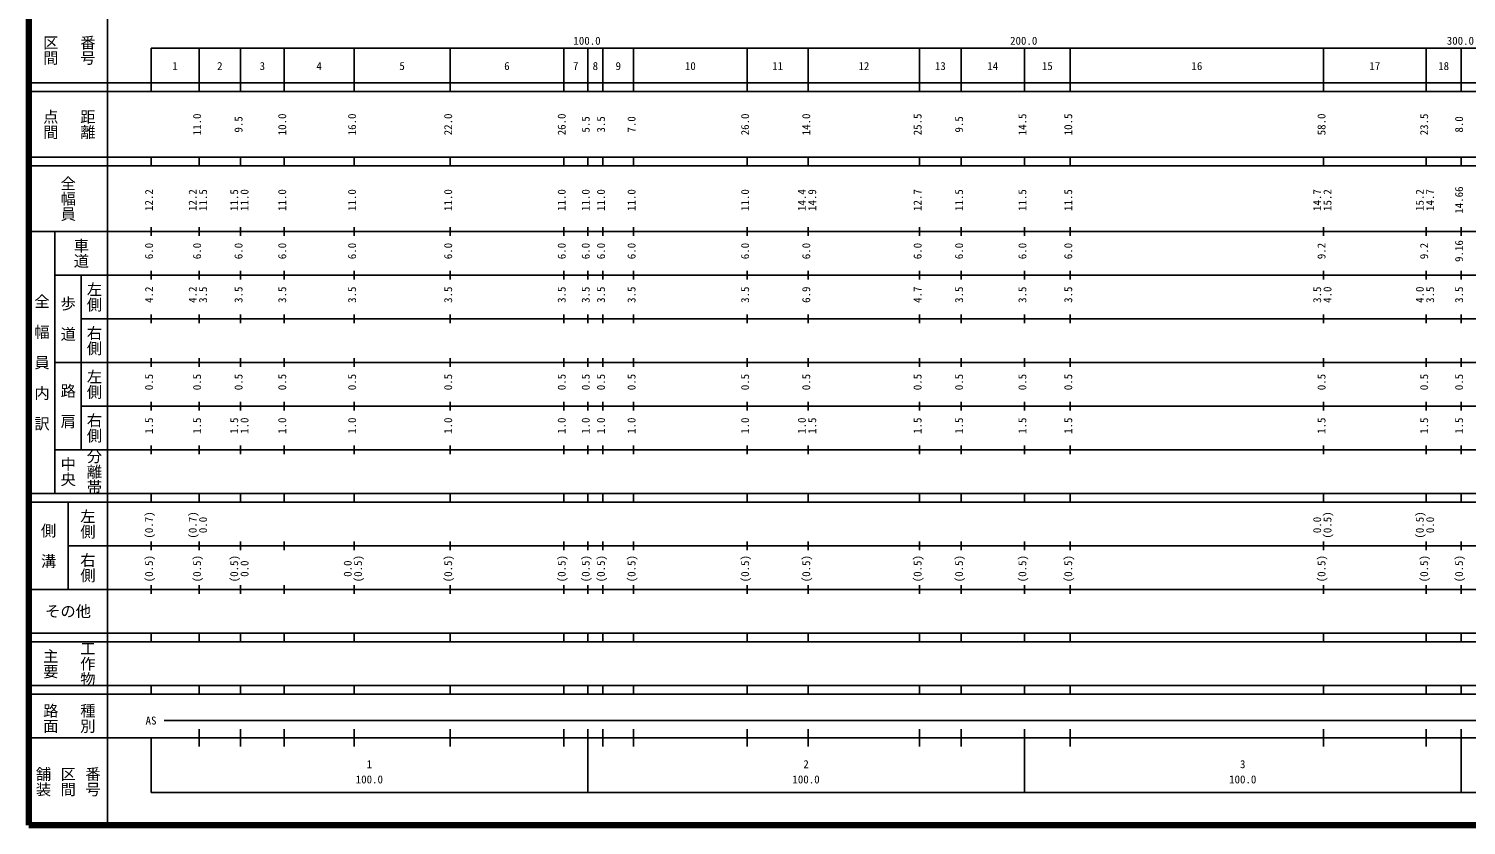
# Model space of a CAD drawing. Units: millimetres on the paper, enlarged 1000 times. Extents: x 40000 to 680000, y 20000 to 380000.
# Drawn here: x 40000 to 369186, y 20000 to 202409 of the extents above; entities that cross this region are included whole.
import ezdxf
from ezdxf.enums import TextEntityAlignment as Align

# ---------------------------------------------------------------- set-up
doc = ezdxf.new("R2010")
doc.units = ezdxf.units.MM
doc.header["$LTSCALE"] = 1000
doc.layers.add('M-TTL', color=2, linetype='Continuous', lineweight=140)
doc.layers.add('M-TTL-BAND', color=7, linetype='Continuous', lineweight=25)
doc.styles.add('@ＭＳ ゴシック', font='')
doc.styles.add('ＭＳ ゴシック', font='')
doc.styles.get('@ＭＳ ゴシック').set_extended_font_data('@MS Gothic')
doc.styles.get('ＭＳ ゴシック').set_extended_font_data('MS Gothic')

msp = doc.modelspace()

# ---------------------------------------------------------------- linework, layer by layer
at = {"layer": 'M-TTL'}
for p, q in [((40000, 380000), (40000, 20000)), ((40000, 20000), (680000, 20000))]:
    msp.add_line(p, q, dxfattribs=at)
at = {"layer": 'M-TTL-BAND'}
for p, q in [((58000, 370000), (58000, 20000)), ((68000, 198000), (579000, 198000)), ((68000, 198000), (68000, 188000)), ((79000, 188000), (79000, 198000)), ((88500, 188000), (88500, 198000)), ((98500, 188000), (98500, 198000)), ((114500, 188000), (114500, 198000)), ((136500, 188000), (136500, 198000)), ((162500, 188000), (162500, 198000)), ((168000, 188000), (168000, 198000)), ((171500, 188000), (171500, 198000)), ((178500, 188000), (178500, 198000)), ((204500, 188000), (204500, 198000)), ((218500, 188000), (218500, 198000)), ((244000, 188000), (244000, 198000)), ((253500, 188000), (253500, 198000)), ((268000, 188000), (268000, 198000)), ((278500, 188000), (278500, 198000)), ((336500, 188000), (336500, 198000)), ((360000, 188000), (360000, 198000)), ((368000, 188000), (368000, 198000)), ((40000, 190000), (579000, 190000)), ((40000, 188000), (579000, 188000)), ((40000, 173000), (579000, 173000)), ((68000, 171000), (68000, 173000)), ((79000, 171000), (79000, 173000)), ((88500, 171000), (88500, 173000)), ((98500, 171000), (98500, 173000)), ((114500, 171000), (114500, 173000)), ((136500, 171000), (136500, 173000)), ((162500, 171000), (162500, 173000)), ((168000, 171000), (168000, 173000)), ((171500, 171000), (171500, 173000)), ((178500, 171000), (178500, 173000)), ((204500, 171000), (204500, 173000)), ((218500, 171000), (218500, 173000)), ((244000, 171000), (244000, 173000)), ((253500, 171000), (253500, 173000)), ((268000, 171000), (268000, 173000)), ((278500, 171000), (278500, 173000)), ((336500, 171000), (336500, 173000)), ((360000, 171000), (360000, 173000)), ((368000, 171000), (368000, 173000)), ((40000, 171000), (579000, 171000)), ((40000, 156000), (579000, 156000)), ((46000, 96000), (46000, 156000)), ((68000, 155000), (68000, 157000)), ((79000, 155000), (79000, 157000)), ((88500, 155000), (88500, 157000)), ((98500, 155000), (98500, 157000)), ((114500, 155000), (114500, 157000)), ((136500, 155000), (136500, 157000)), ((162500, 155000), (162500, 157000)), ((168000, 155000), (168000, 157000)), ((171500, 155000), (171500, 157000)), ((178500, 155000), (178500, 157000)), ((204500, 155000), (204500, 157000)), ((218500, 155000), (218500, 157000)), ((244000, 155000), (244000, 157000)), ((253500, 155000), (253500, 157000)), ((268000, 155000), (268000, 157000)), ((278500, 155000), (278500, 157000)), ((336500, 155000), (336500, 157000)), ((360000, 155000), (360000, 157000)), ((368000, 155000), (368000, 157000)), ((46000, 146000), (579000, 146000)), ((52000, 146000), (52000, 106000)), ((68000, 145000), (68000, 147000)), ((79000, 145000), (79000, 147000)), ((88500, 145000), (88500, 147000)), ((98500, 145000), (98500, 147000)), ((114500, 145000), (114500, 147000)), ((136500, 145000), (136500, 147000)), ((162500, 145000), (162500, 147000)), ((168000, 145000), (168000, 147000)), ((171500, 145000), (171500, 147000)), ((178500, 145000), (178500, 147000)), ((204500, 145000), (204500, 147000)), ((218500, 145000), (218500, 147000)), ((244000, 145000), (244000, 147000)), ((253500, 145000), (253500, 147000)), ((268000, 145000), (268000, 147000)), ((278500, 145000), (278500, 147000)), ((336500, 145000), (336500, 147000)), ((360000, 145000), (360000, 147000)), ((368000, 145000), (368000, 147000)), ((52000, 136000), (579000, 136000)), ((68000, 135000), (68000, 137000)), ((79000, 135000), (79000, 137000)), ((88500, 135000), (88500, 137000)), ((98500, 135000), (98500, 137000)), ((114500, 135000), (114500, 137000)), ((136500, 135000), (136500, 137000)), ((162500, 135000), (162500, 137000)), ((168000, 135000), (168000, 137000)), ((171500, 135000), (171500, 137000)), ((178500, 135000), (178500, 137000)), ((204500, 135000), (204500, 137000)), ((218500, 135000), (218500, 137000)), ((244000, 135000), (244000, 137000)), ((253500, 135000), (253500, 137000)), ((268000, 135000), (268000, 137000)), ((278500, 135000), (278500, 137000)), ((336500, 135000), (336500, 137000)), ((360000, 135000), (360000, 137000)), ((368000, 135000), (368000, 137000)), ((46000, 126000), (579000, 126000)), ((68000, 125000), (68000, 127000)), ((79000, 125000), (79000, 127000)), ((88500, 125000), (88500, 127000)), ((98500, 125000), (98500, 127000)), ((114500, 125000), (114500, 127000)), ((136500, 125000), (136500, 127000)), ((162500, 125000), (162500, 127000)), ((168000, 125000), (168000, 127000)), ((171500, 125000), (171500, 127000)), ((178500, 125000), (178500, 127000)), ((204500, 125000), (204500, 127000)), ((218500, 125000), (218500, 127000)), ((244000, 125000), (244000, 127000)), ((253500, 125000), (253500, 127000)), ((268000, 125000), (268000, 127000)), ((278500, 125000), (278500, 127000)), ((336500, 125000), (336500, 127000)), ((360000, 125000), (360000, 127000)), ((368000, 125000), (368000, 127000)), ((52000, 116000), (579000, 116000)), ((68000, 115000), (68000, 117000)), ((79000, 115000), (79000, 117000)), ((88500, 115000), (88500, 117000)), ((98500, 115000), (98500, 117000)), ((114500, 115000), (114500, 117000)), ((136500, 115000), (136500, 117000)), ((162500, 115000), (162500, 117000)), ((168000, 115000), (168000, 117000)), ((171500, 115000), (171500, 117000)), ((178500, 115000), (178500, 117000)), ((204500, 115000), (204500, 117000)), ((218500, 115000), (218500, 117000)), ((244000, 115000), (244000, 117000)), ((253500, 115000), (253500, 117000)), ((268000, 115000), (268000, 117000)), ((278500, 115000), (278500, 117000)), ((336500, 115000), (336500, 117000)), ((360000, 115000), (360000, 117000)), ((368000, 115000), (368000, 117000)), ((46000, 106000), (579000, 106000)), ((68000, 105000), (68000, 107000)), ((79000, 105000), (79000, 107000)), ((88500, 105000), (88500, 107000)), ((98500, 105000), (98500, 107000)), ((114500, 105000), (114500, 107000)), ((136500, 105000), (136500, 107000)), ((162500, 105000), (162500, 107000)), ((168000, 105000), (168000, 107000)), ((171500, 105000), (171500, 107000)), ((178500, 105000), (178500, 107000)), ((204500, 105000), (204500, 107000)), ((218500, 105000), (218500, 107000)), ((244000, 105000), (244000, 107000)), ((253500, 105000), (253500, 107000)), ((268000, 105000), (268000, 107000)), ((278500, 105000), (278500, 107000)), ((336500, 105000), (336500, 107000)), ((360000, 105000), (360000, 107000)), ((368000, 105000), (368000, 107000)), ((40000, 96000), (579000, 96000)), ((68000, 94000), (68000, 96000)), ((79000, 94000), (79000, 96000)), ((88500, 94000), (88500, 96000)), ((98500, 94000), (98500, 96000)), ((114500, 94000), (114500, 96000)), ((136500, 94000), (136500, 96000)), ((162500, 94000), (162500, 96000)), ((168000, 94000), (168000, 96000)), ((171500, 94000), (171500, 96000)), ((178500, 94000), (178500, 96000)), ((204500, 94000), (204500, 96000)), ((218500, 94000), (218500, 96000)), ((244000, 94000), (244000, 96000)), ((253500, 94000), (253500, 96000)), ((268000, 94000), (268000, 96000)), ((278500, 94000), (278500, 96000)), ((336500, 94000), (336500, 96000)), ((360000, 94000), (360000, 96000)), ((368000, 94000), (368000, 96000)), ((40000, 94000), (579000, 94000)), ((49000, 94000), (49000, 74000)), ((49000, 84000), (579000, 84000)), ((68000, 83000), (68000, 85000)), ((79000, 83000), (79000, 85000)), ((88500, 83000), (88500, 85000)), ((98500, 83000), (98500, 85000)), ((114500, 83000), (114500, 85000)), ((136500, 83000), (136500, 85000)), ((162500, 83000), (162500, 85000)), ((168000, 83000), (168000, 85000)), ((171500, 83000), (171500, 85000)), ((178500, 83000), (178500, 85000)), ((204500, 83000), (204500, 85000)), ((218500, 83000), (218500, 85000)), ((244000, 83000), (244000, 85000)), ((253500, 83000), (253500, 85000)), ((268000, 83000), (268000, 85000)), ((278500, 83000), (278500, 85000)), ((336500, 83000), (336500, 85000)), ((360000, 83000), (360000, 85000)), ((368000, 83000), (368000, 85000)), ((40000, 74000), (579000, 74000)), ((68000, 73000), (68000, 75000)), ((79000, 73000), (79000, 75000)), ((88500, 73000), (88500, 75000)), ((98500, 73000), (98500, 75000)), ((114500, 73000), (114500, 75000)), ((136500, 73000), (136500, 75000)), ((162500, 73000), (162500, 75000)), ((168000, 73000), (168000, 75000)), ((171500, 73000), (171500, 75000)), ((178500, 73000), (178500, 75000)), ((204500, 73000), (204500, 75000)), ((218500, 73000), (218500, 75000)), ((244000, 73000), (244000, 75000)), ((253500, 73000), (253500, 75000)), ((268000, 73000), (268000, 75000)), ((278500, 73000), (278500, 75000)), ((336500, 73000), (336500, 75000)), ((360000, 73000), (360000, 75000)), ((368000, 73000), (368000, 75000)), ((40000, 64000), (579000, 64000)), ((68000, 62000), (68000, 64000)), ((79000, 62000), (79000, 64000)), ((88500, 62000), (88500, 64000)), ((98500, 62000), (98500, 64000)), ((114500, 62000), (114500, 64000)), ((136500, 62000), (136500, 64000)), ((162500, 62000), (162500, 64000)), ((168000, 62000), (168000, 64000)), ((171500, 62000), (171500, 64000)), ((178500, 62000), (178500, 64000)), ((204500, 62000), (204500, 64000)), ((218500, 62000), (218500, 64000)), ((244000, 62000), (244000, 64000)), ((253500, 62000), (253500, 64000)), ((268000, 62000), (268000, 64000)), ((278500, 62000), (278500, 64000)), ((336500, 62000), (336500, 64000)), ((360000, 62000), (360000, 64000)), ((368000, 62000), (368000, 64000)), ((40000, 62000), (579000, 62000)), ((40000, 52000), (579000, 52000)), ((40000, 50000), (579000, 50000)), ((68000, 50000), (68000, 52000)), ((79000, 50000), (79000, 52000)), ((88500, 50000), (88500, 52000)), ((98500, 50000), (98500, 52000)), ((114500, 50000), (114500, 52000)), ((136500, 50000), (136500, 52000)), ((162500, 50000), (162500, 52000)), ((168000, 50000), (168000, 52000)), ((171500, 50000), (171500, 52000)), ((178500, 50000), (178500, 52000)), ((204500, 50000), (204500, 52000)), ((218500, 50000), (218500, 52000)), ((244000, 50000), (244000, 52000)), ((253500, 50000), (253500, 52000)), ((268000, 50000), (268000, 52000)), ((278500, 50000), (278500, 52000)), ((336500, 50000), (336500, 52000)), ((360000, 50000), (360000, 52000)), ((368000, 50000), (368000, 52000)), ((71000, 44000), (565000, 44000)), ((40000, 40000), (579000, 40000)), ((68000, 40000), (68000, 27500)), ((79000, 38000), (79000, 42000)), ((88500, 38000), (88500, 42000)), ((98500, 38000), (98500, 42000)), ((114500, 38000), (114500, 42000)), ((136500, 38000), (136500, 42000)), ((162500, 38000), (162500, 42000)), ((168000, 27500), (168000, 42000)), ((171500, 38000), (171500, 42000)), ((178500, 38000), (178500, 42000)), ((204500, 38000), (204500, 42000)), ((218500, 38000), (218500, 42000)), ((244000, 38000), (244000, 42000)), ((253500, 38000), (253500, 42000)), ((268000, 27500), (268000, 42000)), ((278500, 38000), (278500, 42000)), ((336500, 38000), (336500, 42000)), ((360000, 38000), (360000, 42000)), ((368000, 27500), (368000, 42000)), ((68000, 27500), (579000, 27500))]:
    msp.add_line(p, q, dxfattribs=at)

# ---------------------------------------------------------------- texts
at = {"layer": 'M-TTL-BAND', "style": '@ＭＳ ゴシック'}
for s, p in [('番号', (53500, 197500)), ('区間', (45000, 197500)), ('点間', (45000, 180500)), ('距離', (53500, 180500)), ('全幅員', (49000, 163500)), ('車道', (52000, 151000)), ('全\u3000幅\u3000員\u3000内\u3000訳', (43000, 126000)), ('左側', (55000, 141000)), ('歩\u3000道', (49000, 136000)), ('右側', (55000, 131000)), ('左側', (55000, 121000)), ('路\u3000肩', (49000, 116000)), ('右側', (55000, 111000)), ('分離帯', (55000, 101000)), ('中央', (49000, 101000)), ('左側', (53500, 89000)), ('側\u3000溝', (44500, 84000)), ('右側', (53500, 79000)), ('主要', (45000, 57000)), ('工作物', (53500, 57000)), ('路面', (45000, 44500)), ('種別', (53500, 44500)), ('舗装', (43333, 30000)), ('区間', (49000, 30000)), ('番号', (54667, 30000))]:
    msp.add_text(s, height=2566, rotation=270, dxfattribs=at).set_placement(p, align=Align.MIDDLE_CENTER)
at = {"layer": 'M-TTL-BAND', "style": 'ＭＳ ゴシック'}
for s, p in [('100.0', (167844, 198195)), ('200.0', (267844, 198195)), ('300.0', (367844, 198195)), ('1', (73500, 192405)), ('2', (83750, 192405)), ('3', (93500, 192405)), ('4', (106500, 192405)), ('5', (125500, 192405)), ('6', (149500, 192405)), ('7', (165250, 192405)), ('8', (169750, 192405)), ('9', (175000, 192405)), ('10', (191500, 192405)), ('11', (211500, 192405)), ('12', (231250, 192405)), ('13', (248750, 192405)), ('14', (260750, 192405)), ('15', (273250, 192405)), ('16', (307500, 192405)), ('17', (348250, 192405)), ('18', (364000, 192405)), ('AS', (68000, 42500)), ('1', (118000, 32523)), ('2', (218000, 32523)), ('3', (318000, 32523)), ('100.0', (118000, 29033)), ('100.0', (218000, 29033)), ('100.0', (318000, 29033))]:
    msp.add_text(s, height=1833, dxfattribs=at).set_placement(p, align=Align.BOTTOM_CENTER)
for s, p in [('11.0', (80000, 180500)), ('9.5', (89500, 180500)), ('10.0', (99500, 180500)), ('16.0', (115500, 180500)), ('22.0', (137500, 180500)), ('26.0', (163500, 180500)), ('5.5', (169000, 180500)), ('3.5', (172500, 180500)), ('7.0', (179500, 180500)), ('26.0', (205500, 180500)), ('14.0', (219500, 180500)), ('25.5', (245000, 180500)), ('9.5', (254500, 180500)), ('14.5', (269000, 180500)), ('10.5', (279500, 180500)), ('58.0', (337500, 180500)), ('23.5', (361000, 180500)), ('8.0', (369000, 180500)), ('12.2', (69000, 163174)), ('12.2', (79000, 163174)), ('11.5', (81370, 163174)), ('11.5', (88500, 163174)), ('11.0', (90870, 163174)), ('11.0', (99500, 163174)), ('11.0', (115500, 163174)), ('11.0', (137500, 163174)), ('11.0', (163500, 163174)), ('11.0', (169000, 163174)), ('11.0', (172500, 163174)), ('11.0', (179500, 163174)), ('11.0', (205500, 163174)), ('14.4', (218500, 163174)), ('14.9', (220870, 163174)), ('12.7', (245000, 163174)), ('11.5', (254500, 163174)), ('11.5', (269000, 163174)), ('11.5', (279500, 163174)), ('14.7', (336500, 163174)), ('15.2', (338870, 163174)), ('15.2', (360000, 163174)), ('14.7', (362370, 163174)), ('14.66', (369000, 163174)), ('6.0', (69000, 151500)), ('6.0', (80000, 151500)), ('6.0', (89500, 151500)), ('6.0', (99500, 151500)), ('6.0', (115500, 151500)), ('6.0', (137500, 151500)), ('6.0', (163500, 151500)), ('6.0', (169000, 151500)), ('6.0', (172500, 151500)), ('6.0', (179500, 151500)), ('6.0', (205500, 151500)), ('6.0', (219500, 151500)), ('6.0', (245000, 151500)), ('6.0', (254500, 151500)), ('6.0', (269000, 151500)), ('6.0', (279500, 151500)), ('9.2', (337500, 151500)), ('9.2', (361000, 151500)), ('9.16', (369000, 151500)), ('4.2', (69000, 141500)), ('4.2', (79000, 141500)), ('3.5', (81370, 141500)), ('3.5', (89500, 141500)), ('3.5', (99500, 141500)), ('3.5', (115500, 141500)), ('3.5', (137500, 141500)), ('3.5', (163500, 141500)), ('3.5', (169000, 141500)), ('3.5', (172500, 141500)), ('3.5', (179500, 141500)), ('3.5', (205500, 141500)), ('6.9', (219500, 141500)), ('4.7', (245000, 141500)), ('3.5', (254500, 141500)), ('3.5', (269000, 141500)), ('3.5', (279500, 141500)), ('3.5', (336500, 141500)), ('4.0', (338870, 141500)), ('4.0', (360000, 141500)), ('3.5', (362370, 141500)), ('3.5', (369000, 141500)), ('0.5', (69000, 121500)), ('0.5', (80000, 121500)), ('0.5', (89500, 121500)), ('0.5', (99500, 121500)), ('0.5', (115500, 121500)), ('0.5', (137500, 121500)), ('0.5', (163500, 121500)), ('0.5', (169000, 121500)), ('0.5', (172500, 121500)), ('0.5', (179500, 121500)), ('0.5', (205500, 121500)), ('0.5', (219500, 121500)), ('0.5', (245000, 121500)), ('0.5', (254500, 121500)), ('0.5', (269000, 121500)), ('0.5', (279500, 121500)), ('0.5', (337500, 121500)), ('0.5', (361000, 121500)), ('0.5', (369000, 121500)), ('1.5', (69000, 111500)), ('1.5', (80000, 111500)), ('1.5', (88500, 111500)), ('1.0', (90870, 111500)), ('1.0', (99500, 111500)), ('1.0', (115500, 111500)), ('1.0', (137500, 111500)), ('1.0', (163500, 111500)), ('1.0', (169000, 111500)), ('1.0', (172500, 111500)), ('1.0', (179500, 111500)), ('1.0', (205500, 111500)), ('1.0', (218500, 111500)), ('1.5', (220870, 111500)), ('1.5', (245000, 111500)), ('1.5', (254500, 111500)), ('1.5', (269000, 111500)), ('1.5', (279500, 111500)), ('1.5', (337500, 111500)), ('1.5', (361000, 111500)), ('1.5', (369000, 111500)), ('(0.7)', (69000, 88764)), ('(0.7)', (79000, 88764)), ('0.0', (81370, 88764)), ('0.0', (336500, 88764)), ('(0.5)', (338870, 88764)), ('(0.5)', (360000, 88764)), ('0.0', (362370, 88764)), ('(0.5)', (69000, 78764)), ('(0.5)', (80000, 78764)), ('(0.5)', (88500, 78764)), ('0.0', (90870, 78764)), ('0.0', (114500, 78764)), ('(0.5)', (116870, 78764)), ('(0.5)', (137500, 78764)), ('(0.5)', (163500, 78764)), ('(0.5)', (169000, 78764)), ('(0.5)', (172500, 78764)), ('(0.5)', (179500, 78764)), ('(0.5)', (205500, 78764)), ('(0.5)', (219500, 78764)), ('(0.5)', (245000, 78764)), ('(0.5)', (254500, 78764)), ('(0.5)', (269000, 78764)), ('(0.5)', (279500, 78764)), ('(0.5)', (337500, 78764)), ('(0.5)', (361000, 78764)), ('(0.5)', (369000, 78764))]:
    msp.add_text(s, height=1833, rotation=90, dxfattribs=at).set_placement(p, align=Align.BOTTOM_CENTER)
msp.add_text('その他', height=2566, dxfattribs=at).set_placement((49000, 69000), align=Align.MIDDLE_CENTER)

doc.saveas('drawing.dxf')
